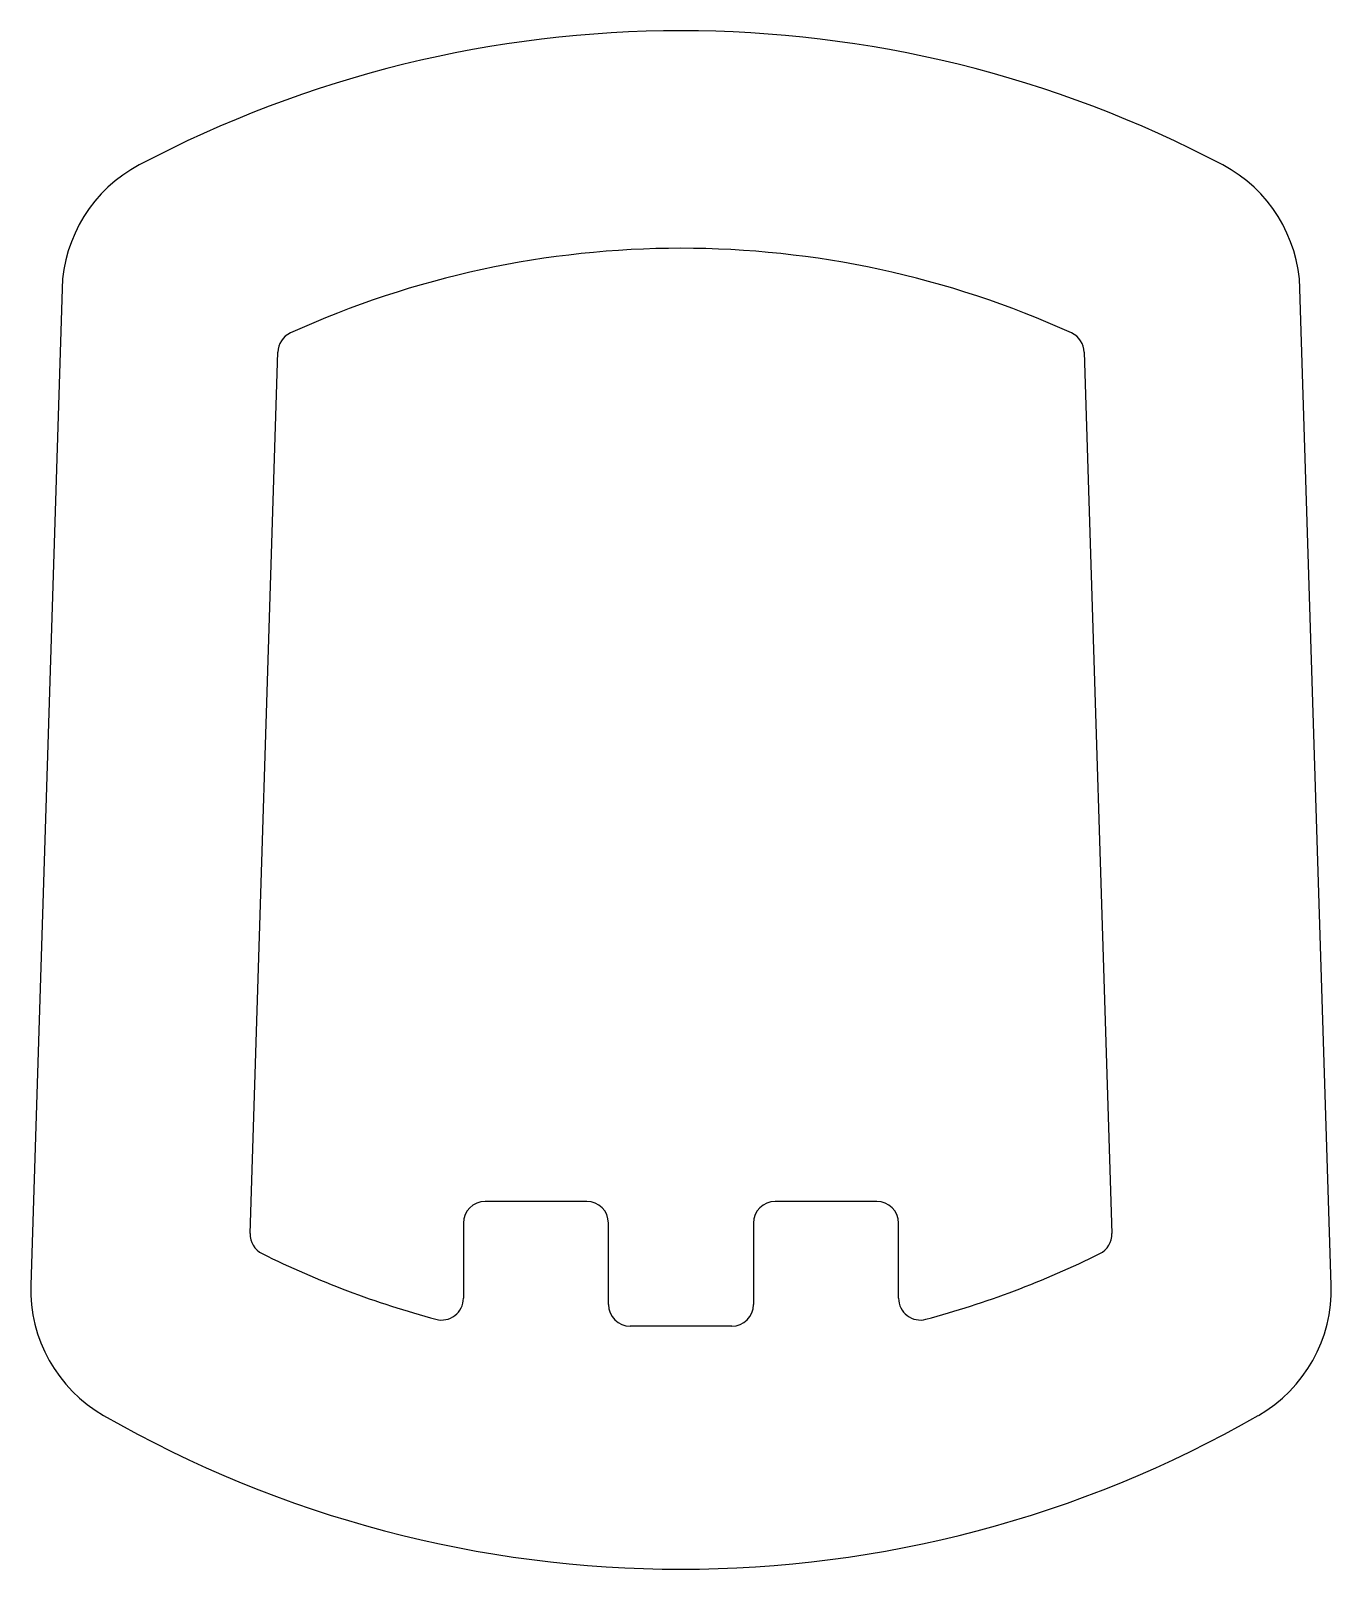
# Model space of a CAD drawing. Extents: x 1646.2 to 1664.1, y 2020.5 to 2041.8.
import ezdxf

# ---------------------------------------------------------------- set-up
doc = ezdxf.new("R2010")
doc.units = 0
doc.layers.get('0').update_dxf_attribs({"linetype": 'CONTINUOUS'})

msp = doc.modelspace()

# ---------------------------------------------------------------- linework, layer by layer
for p, q in [((1646.584, 2038.195), (1646.154, 2024.454)), ((1664.083, 2024.454), (1663.653, 2038.195)), ((1649.178, 2025.167), (1649.558, 2037.32)), ((1660.679, 2037.32), (1661.059, 2025.167)), ((1653.818, 2025.609), (1652.418, 2025.609)), ((1657.818, 2025.609), (1656.418, 2025.609)), ((1652.118, 2025.309), (1652.118, 2024.272)), ((1654.118, 2024.187), (1654.118, 2025.309)), ((1656.118, 2025.309), (1656.118, 2024.187)), ((1658.118, 2024.272), (1658.118, 2025.309)), ((1655.818, 2023.887), (1654.418, 2023.887))]:
    msp.add_line(p, q)
for centre, radius, start, end in [((1655.118, 2025.752), 16, 62.1708, 117.8292), ((1648.583, 2038.133), 2, 117.8292, 178.2101), ((1661.654, 2038.133), 2, 1.7899, 62.1708), ((1655.118, 2025.752), 13, 65.5289, 114.4711), ((1649.858, 2037.311), 0.3, 114.4711, 178.2101), ((1660.379, 2037.311), 0.3, 1.7899, 65.5289), ((1652.418, 2025.309), 0.3, 90, 180), ((1653.818, 2025.309), 0.3, 0, 90), ((1656.418, 2025.309), 0.3, 90, 180), ((1657.818, 2025.309), 0.3, 0, 90), ((1649.478, 2025.157), 0.3, 178.2101, 243.6317), ((1660.759, 2025.157), 0.3, 296.3683, 1.7899), ((1655.118, 2036.536), 13, 243.6317, 254.9393), ((1655.118, 2036.536), 13, 285.0607, 296.3683), ((1648.153, 2024.392), 2, 178.2101, 240.1646), ((1662.084, 2024.392), 2, 299.8354, 1.7899), ((1651.818, 2024.272), 0.3, 254.9393, 0), ((1658.418, 2024.272), 0.3, 180, 285.0607), ((1654.418, 2024.187), 0.3, 180, 270), ((1655.818, 2024.187), 0.3, 270, 360), ((1655.118, 2036.536), 16, 240.1646, 299.8354)]:
    msp.add_arc(centre, radius, start, end)

doc.saveas('drawing.dxf')
